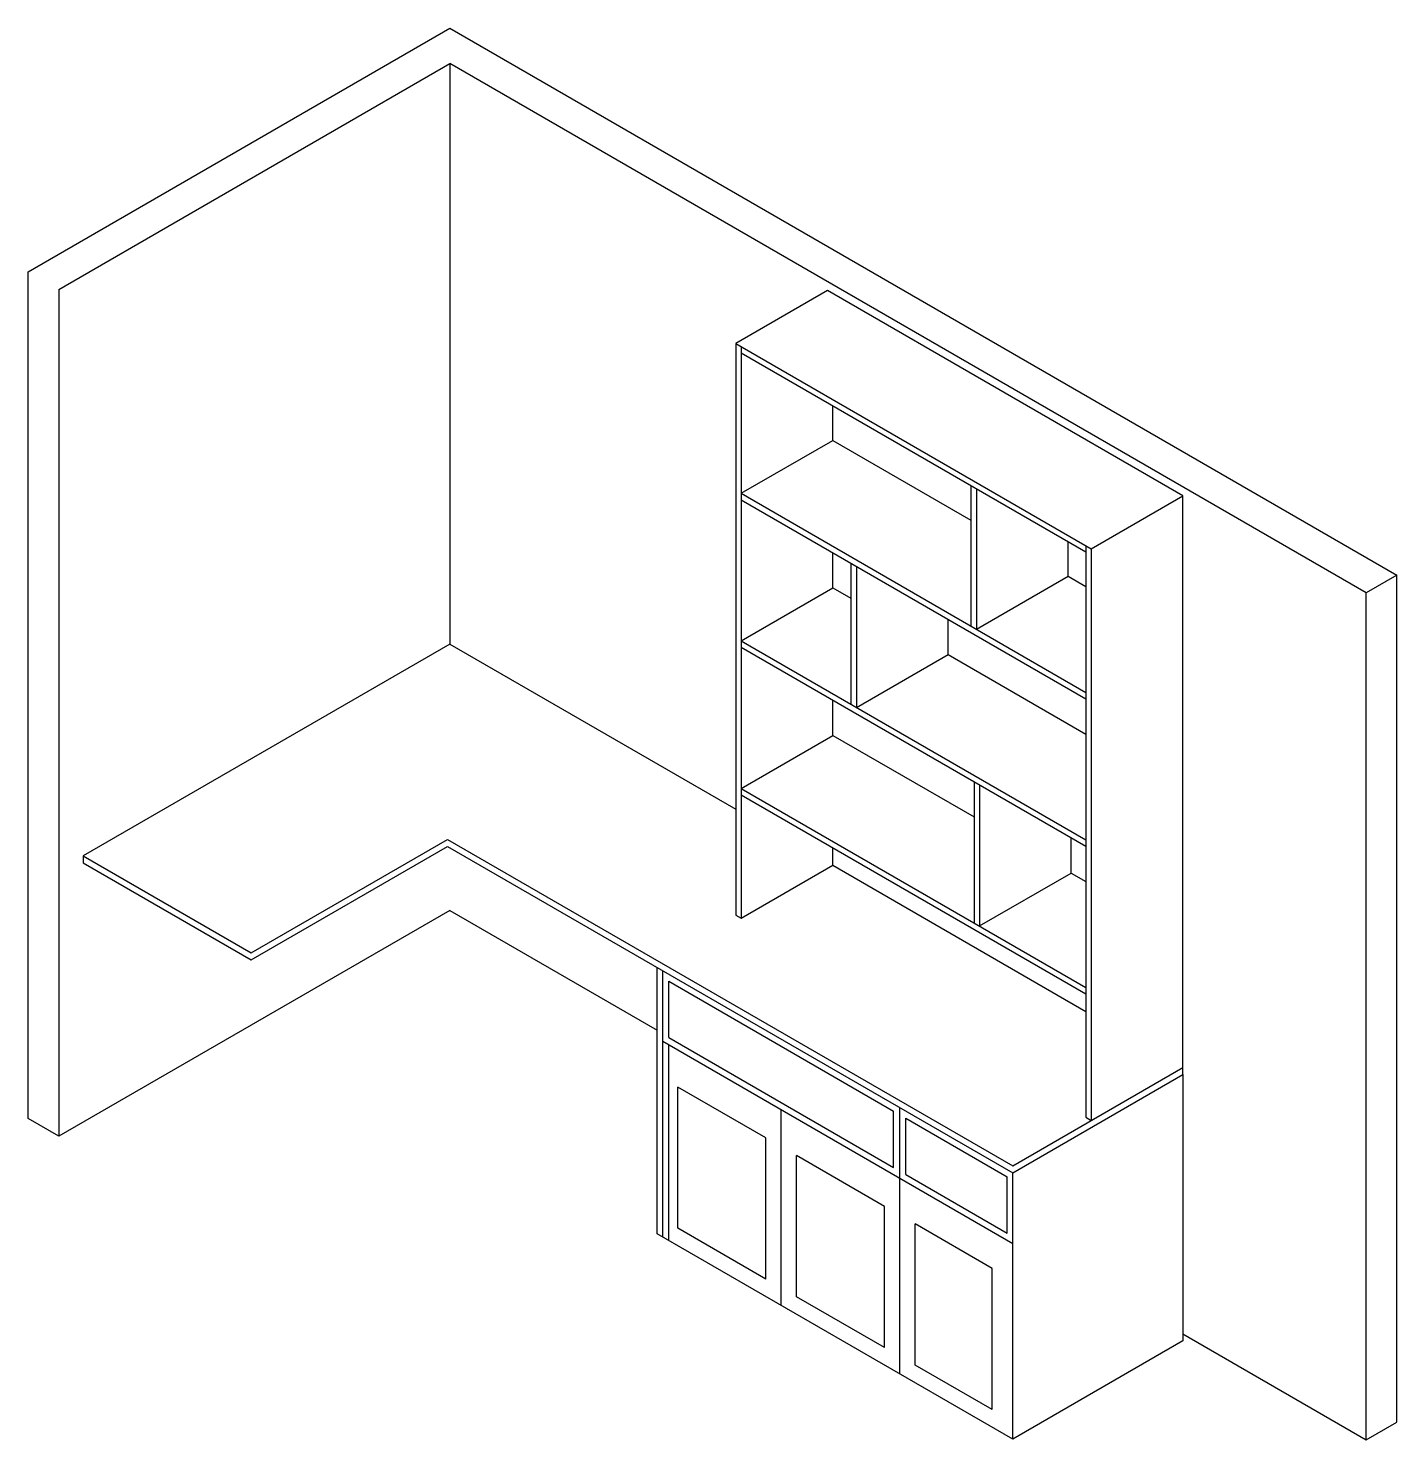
# Model space of a CAD drawing. Header units: millimetres. Extents: x -157417 to -153538, y 618745 to 622745.
import ezdxf

# ---------------------------------------------------------------- set-up
doc = ezdxf.new("R2010")
doc.units = ezdxf.units.MM

msp = doc.modelspace()

# ---------------------------------------------------------------- linework, layer by layer
for p, q in [((-157417.4, 622055), (-156222.3, 622745)), ((-156222.3, 622745), (-153537.6, 621195)), ((-157330.8, 622005), (-156222.3, 622645)), ((-153624.2, 621145), (-156222.3, 622645)), ((-156222.3, 622645), (-156222.3, 621000)), ((-157417.4, 619655), (-157417.4, 622055)), ((-157330.8, 622005), (-157330.8, 619605)), ((-155151.9, 622002), (-155411.7, 621852)), ((-154143.9, 621420), (-155151.9, 622002)), ((-155411.7, 621852), (-154403.7, 621270)), ((-155411.7, 621852), (-155411.7, 620232)), ((-155396.1, 621843), (-155396.1, 620223)), ((-155396.1, 621825), (-154419.3, 621261)), ((-155136.3, 621577), (-155136.3, 621675)), ((-155396.1, 621427), (-155136.3, 621577)), ((-155136.3, 621577), (-154744.8, 621350.9)), ((-154744.8, 621447.5), (-154744.8, 621050.9)), ((-155396.1, 621427), (-154419.3, 620863)), ((-155396.1, 621409), (-154419.3, 620845)), ((-154729.2, 621438.5), (-154729.2, 621041.9)), ((-154403.7, 621270), (-154143.9, 621420)), ((-154143.9, 619800), (-154143.9, 621420)), ((-154469.4, 621191.9), (-154469.4, 621289.9)), ((-155136.3, 621159), (-155136.3, 621259)), ((-154419.3, 621279), (-154419.3, 619659)), ((-154403.7, 621270), (-154403.7, 619650)), ((-155085.2, 621229.5), (-155085.2, 620829.5)), ((-155069.6, 621220.5), (-155069.6, 620820.5)), ((-154729.2, 621041.9), (-154469.4, 621191.9)), ((-154469.4, 621191.9), (-154419.3, 621163)), ((-153537.6, 621195), (-153624.2, 621145)), ((-153537.6, 618795), (-153537.6, 621195)), ((-155396.1, 621009), (-155136.3, 621159)), ((-155136.3, 621159), (-155085.2, 621129.5)), ((-153624.2, 618745), (-153624.2, 621145)), ((-154809.8, 620970.5), (-154809.8, 621070.5)), ((-156222.3, 621000), (-157261.6, 620400)), ((-156222.3, 621000), (-155411.7, 620532)), ((-155396.1, 621009), (-154419.3, 620445)), ((-155396.1, 620991), (-154419.3, 620427)), ((-155069.6, 620820.5), (-154809.8, 620970.5)), ((-154809.8, 620970.5), (-154419.3, 620745)), ((-155136.3, 620741), (-155136.3, 620841)), ((-155396.1, 620591), (-155136.3, 620741)), ((-155136.3, 620741), (-154736.2, 620510)), ((-154736.2, 620610), (-154736.2, 620210)), ((-154720.6, 620601), (-154720.6, 620201)), ((-155396.1, 620591), (-154419.3, 620027)), ((-155396.1, 620573), (-154419.3, 620009)), ((-156785.2, 620125), (-156228.4, 620446.5)), ((-156228.4, 620446.5), (-154626.2, 619521.5)), ((-154460.8, 620351), (-154460.8, 620451)), ((-157261.6, 620400), (-156785.2, 620125)), ((-157261.6, 620400), (-157261.6, 620380)), ((-156785.2, 620105), (-156228.4, 620426.5)), ((-156228.4, 620426.5), (-154626.2, 619501.5)), ((-155136.3, 620373), (-155136.3, 620423)), ((-157261.6, 620380), (-156785.2, 620105)), ((-155396.1, 620223), (-155136.3, 620373)), ((-155136.3, 620373), (-154419.3, 619959)), ((-154720.6, 620201), (-154460.8, 620351)), ((-154460.8, 620351), (-154419.3, 620327)), ((-156222.3, 620245), (-157330.8, 619605)), ((-156222.3, 620245), (-155634.3, 619905.5)), ((-155411.7, 620232), (-155396.1, 620223)), ((-155634.3, 619328.5), (-155634.3, 620083.5)), ((-155618.7, 619319.5), (-155618.7, 620074.5)), ((-155601.4, 620044.5), (-154964, 619676.5)), ((-155601.4, 619884.5), (-155601.4, 620044.5)), ((-155601.4, 619884.5), (-154964, 619516.5)), ((-155618.7, 619874.5), (-154626.2, 619301.5)), ((-155601.4, 619309.5), (-155601.4, 619864.5)), ((-154626.2, 619521.5), (-154143.9, 619800)), ((-154143.9, 619780), (-154143.9, 619800)), ((-154626.2, 619501.5), (-154143.9, 619780)), ((-154143.9, 619780), (-154143.9, 619025)), ((-155575.4, 619344.5), (-155575.4, 619744.5)), ((-155326, 619600.5), (-155575.4, 619744.5)), ((-155282.7, 619125.5), (-155282.7, 619680.5)), ((-154946.7, 618931.5), (-154946.7, 619686.5)), ((-157330.8, 619605), (-157417.4, 619655)), ((-154964, 619516.5), (-154964, 619676.5)), ((-154929.3, 619656.5), (-154641.8, 619490.5)), ((-154929.3, 619496.5), (-154929.3, 619656.5)), ((-154419.3, 619659), (-154403.7, 619650)), ((-155326, 619200.5), (-155326, 619600.5)), ((-155239.4, 619150.5), (-155239.4, 619550.5)), ((-154990, 619406.5), (-155239.4, 619550.5)), ((-154929.3, 619496.5), (-154641.8, 619330.5)), ((-154641.8, 619330.5), (-154641.8, 619490.5)), ((-154626.2, 618746.5), (-154626.2, 619501.5)), ((-154990, 619006.5), (-154990, 619406.5)), ((-154626.2, 618746.5), (-155634.3, 619328.5)), ((-155326, 619200.5), (-155575.4, 619344.5)), ((-154903.4, 618956.5), (-154903.4, 619356.5)), ((-154685.1, 619230.5), (-154903.4, 619356.5)), ((-154685.1, 618830.5), (-154685.1, 619230.5)), ((-154990, 619006.5), (-155239.4, 619150.5)), ((-154143.9, 619045), (-153624.2, 618745)), ((-154143.9, 619025), (-154626.2, 618746.5)), ((-154685.1, 618830.5), (-154903.4, 618956.5)), ((-153624.2, 618745), (-153537.6, 618795))]:
    msp.add_line(p, q)

doc.saveas('drawing.dxf')
